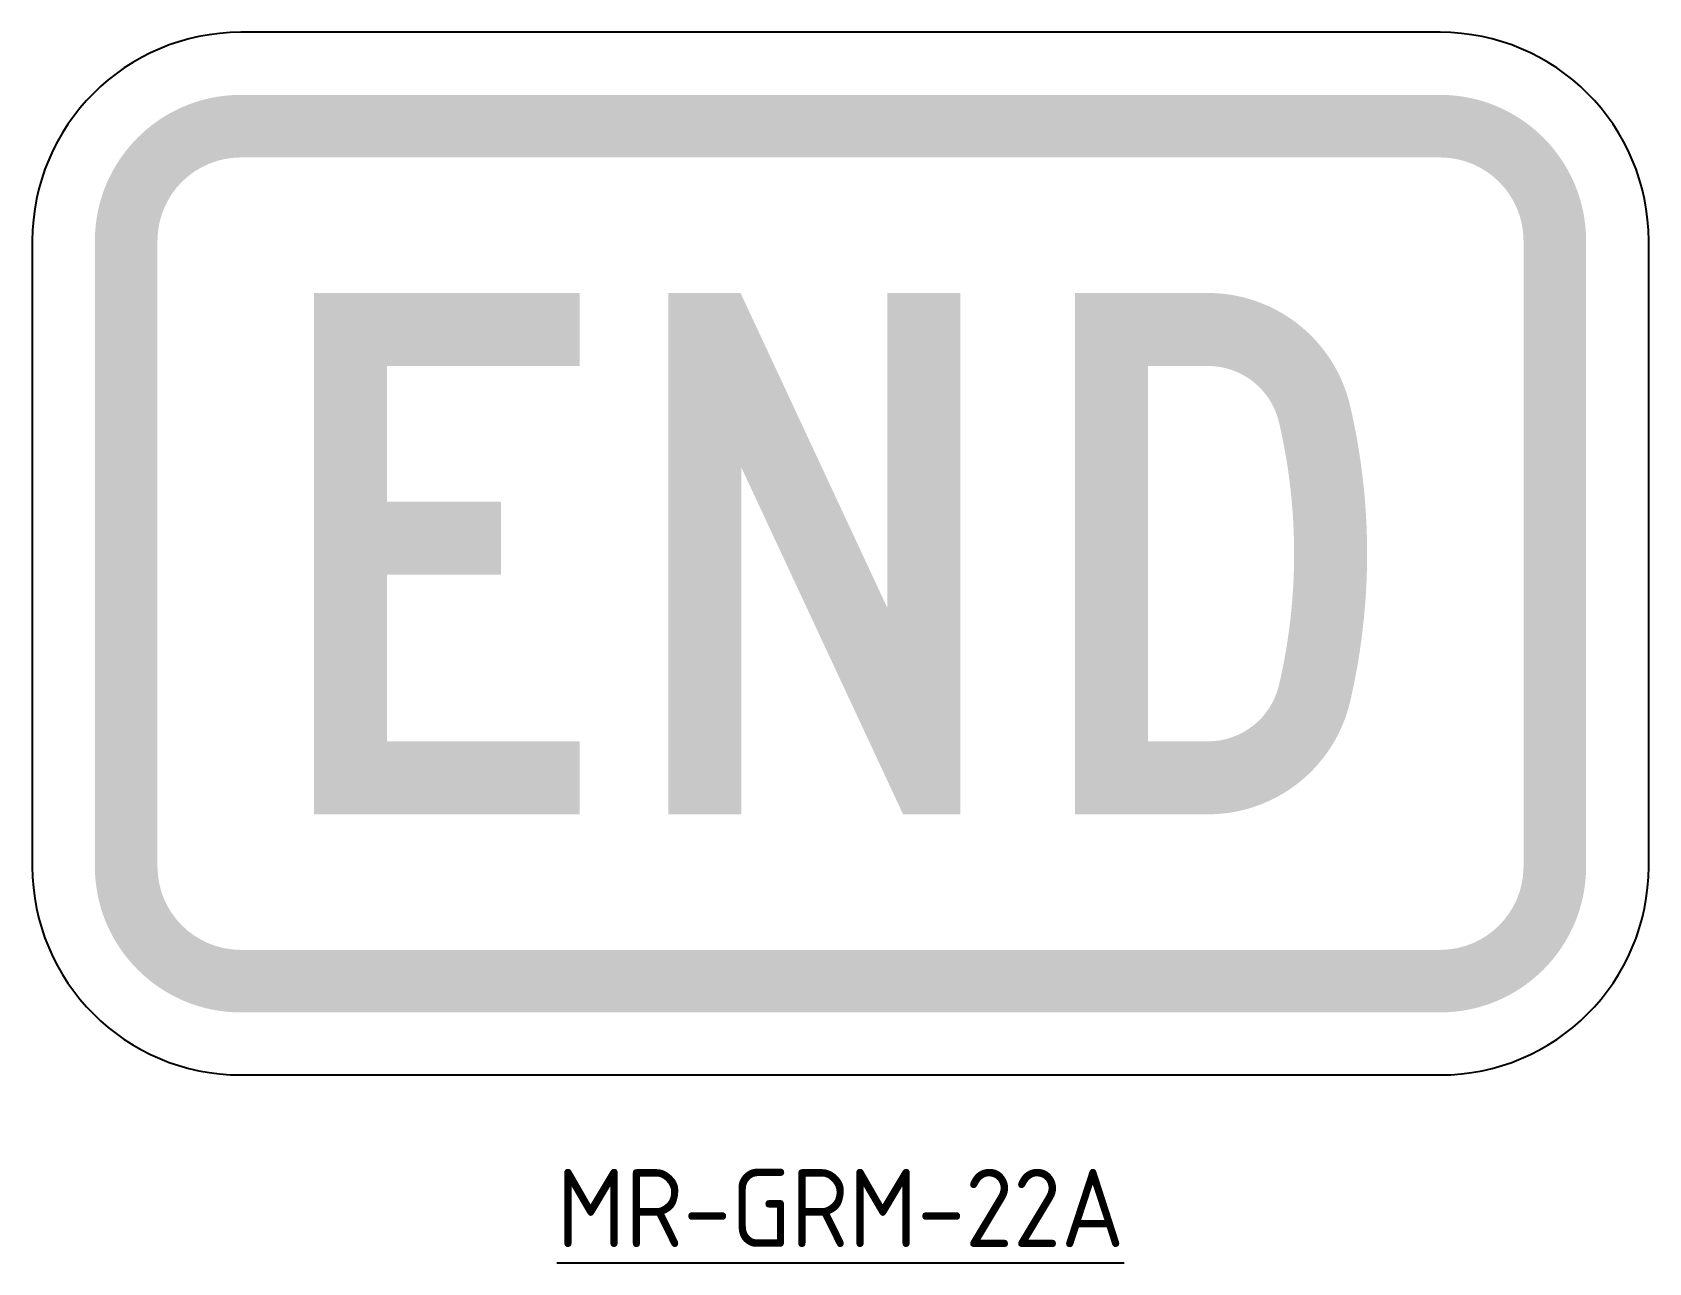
# Model space of a CAD drawing. Extents: x -31 to 31, y -7.2 to 40.
import ezdxf

# ---------------------------------------------------------------- set-up
doc = ezdxf.new("R2010")
doc.units = 0
doc.layers.add('_BLACK', color=7, linetype='Continuous', true_color=0x0a0a0a)
doc.layers.add('T35', color=3, linetype='Continuous')
doc.styles.add('T35', font='isocp2.shx', dxfattribs={"height": 3.5})

msp = doc.modelspace()

# ---------------------------------------------------------------- hatches: boundary and pattern name
at = {"layer": '_BLACK'}
h = msp.add_hatch(color=256, dxfattribs=at)
h.dxf.hatch_style = 1
edge = h.paths.add_edge_path(flags=16)
edge.add_arc((-23, 8), 3.2, 180, 270)
edge.add_line((-23, 4.800000000000001), (23, 4.800000000000001))
edge.add_arc((23, 8), 3.2, 270, 360)
edge.add_line((26.2, 8), (26.2, 32))
edge.add_arc((23, 32), 3.2, 0, 90)
edge.add_line((23, 35.2), (-23, 35.2))
edge.add_arc((-23, 32), 3.2, 90, 180)
edge.add_line((-26.2, 32), (-26.2, 8))
edge = h.paths.add_edge_path()
edge.add_arc((-23, 8), 5.600000000000001, 180, 270)
edge.add_line((-23, 2.4), (23, 2.4))
edge.add_arc((23, 8), 5.600000000000001, 270, 360)
edge.add_line((28.6, 8), (28.6, 32))
edge.add_arc((23, 32), 5.600000000000001, 0, 90)
edge.add_line((23, 37.6), (-23, 37.6))
edge.add_arc((-23, 32), 5.600000000000001, 90, 180)
edge.add_line((-28.6, 32), (-28.6, 8))
h = msp.add_hatch(color=256, dxfattribs=at)
h.dxf.hatch_style = 1
edge = h.paths.add_edge_path(flags=16)
edge.add_line((11.8, 27.2), (14.09444362769118, 27.2))
edge.add_arc((14.09444362769109, 24.4), 2.8, 13.108989839325318, 89.99999999999898, ccw=False)
edge.add_arc((-4.800000000000001, 20), 22.19999999999996, -13.108989839326512, 13.108989839326284, ccw=False)
edge.add_arc((14.09444362769118, 15.6), 2.799999999999971, 269.9999999999999, 346.8910101606727, ccw=False)
edge.add_line((14.09444362769118, 12.8), (11.8, 12.8))
edge.add_line((11.8, 12.8), (11.8, 27.2))
edge = h.paths.add_edge_path()
edge.add_line((9, 10), (14.09444362769118, 10))
edge.add_arc((14.09444362769118, 15.60000000000009), 5.600000000000091, 270.0000000000001, 346.8910101606729)
edge.add_arc((-4.800000000000001, 20), 24.99999999999993, 346.8910101606736, 373.1089898393265)
edge.add_arc((14.09444362769118, 24.39999999999991), 5.600000000000031, 13.10898983932711, 89.9999999999999)
edge.add_line((14.09444362769118, 30), (9, 30))
edge.add_line((9, 30), (9, 10))
h.paths.add_polyline_path([(2.4, 10), (4.600000000000001, 10), (4.600000000000001, 30), (1.8, 30), (1.8, 17.91412182153926), (-3.834018398981698, 30), (-6.600000000000001, 30), (-6.600000000000001, 10), (-3.8, 10), (-3.8, 23.3)])
h.paths.add_polyline_path([(-17.4, 12.8), (-17.4, 19.2), (-13.01854591397405, 19.2), (-13.01854591397405, 22), (-17.4, 22), (-17.4, 27.2), (-10, 27.2), (-10, 30), (-20.2, 30), (-20.2, 10), (-10, 10), (-10, 12.8)])

# ---------------------------------------------------------------- linework, layer by layer
msp.add_lwpolyline([(-31, 8, 0.414213562373095), (-23, 0), (23, 0, 0.414213562373095), (31, 8), (31, 32, 0.414213562373095), (23, 40), (-23, 40, 0.414213562373095), (-31, 32)], format="xyb", close=True, dxfattribs=at)

# ---------------------------------------------------------------- texts
at = {"layer": 'T35', "insert": (-3.410605131648481e-14, -3.6), "char_height": 3, "attachment_point": 2, "style": 'T35'}
msp.add_mtext('{\\LMR-GRM-22A}', dxfattribs=at)

doc.saveas('drawing.dxf')
